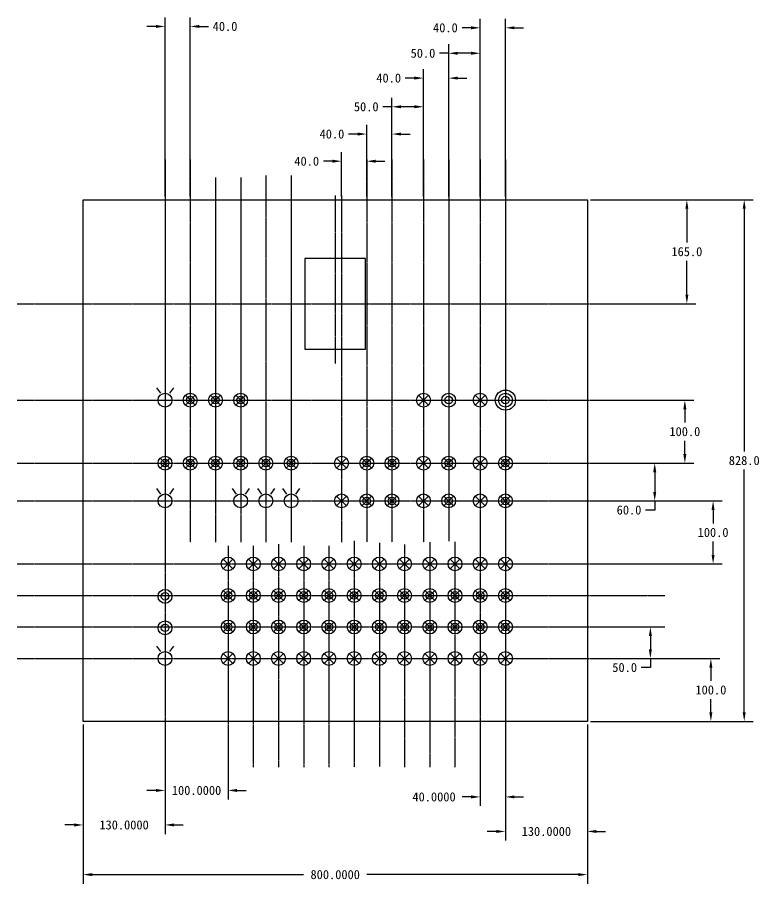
# Model space of a CAD drawing. Extents: x -1423 to 2287, y -3960 to 7.
# Drawn here: x -109 to 1069, y -2412 to -1037 of the extents above; entities that cross this region are included whole.
import ezdxf

# ---------------------------------------------------------------- set-up
doc = ezdxf.new("R2010")
doc.units = 0
doc.header["$MEASUREMENT"] = 0
doc.linetypes.add('CENTERX2', pattern=[4, 2.5, -0.5, 0.5, -0.5])
doc.layers.get('0').update_dxf_attribs({"linetype": 'CONTINUOUS'})
doc.layers.get('DEFPOINTS').update_dxf_attribs({"linetype": 'CONTINUOUS'})
doc.dimstyles.get("Standard").update_dxf_attribs({"dimtxt": 0.18, "dimasz": 0.18, "dimexe": 0.18, "dimexo": 0.0625, "dimgap": 0.09, "dimtad": 0, "dimtih": 1, "dimtoh": 1, "dimdec": 4, "dimzin": 0, "dimtxsty": 'STANDARD', "dimcen": 0.09, "dimazin": 3, "dimtfac": 1, "dimtdec": 4, "dimtofl": 0, "dimtmove": 0, "dimatfit": 3, "dimtolj": 1, "dimtzin": 0})

# ---------------------------------------------------------------- blocks, each defined once
blk = doc.blocks.new('*D15')
at = {"color": 0, "linetype": 'BYBLOCK'}
for p, q in [((453.9, -1223.4), (453.9, -1109.8)), ((493.9, -1223.4), (493.9, -1109.8)), ((439.5, -1124.2), (425.1, -1124.2)), ((508.3, -1124.2), (522.7, -1124.2))]:
    blk.add_line(p, q, dxfattribs=at)
for points in [[(439.5, -1121.8), (439.5, -1126.6), (453.9, -1124.2)], [(508.3, -1121.8), (508.3, -1126.6), (493.9, -1124.2)]]:
    blk.add_solid(points, dxfattribs=at)
at = {"layer": 'DEFPOINTS', "color": 0, "linetype": 'BYBLOCK'}
for p in [(453.9, -1124.2), (453.9, -1228.4), (493.9, -1228.4)]:
    blk.add_point(p, dxfattribs=at)
at = {"color": 0, "linetype": 'BYBLOCK', "insert": (398.7, -1124.2), "char_height": 14.4, "attachment_point": 5}
blk.add_mtext('\\A1;40.0', dxfattribs=at)
blk = doc.blocks.new('*D13')
at = {"color": 0, "linetype": 'BYBLOCK'}
for p, q in [((493.9, -1223.4), (493.9, -1066.5)), ((543.9, -1223.4), (543.9, -1066.5)), ((493.9, -1080.9), (479.5, -1080.9)), ((529.5, -1080.9), (508.3, -1080.9))]:
    blk.add_line(p, q, dxfattribs=at)
for points in [[(508.3, -1078.5), (508.3, -1083.3), (493.9, -1080.9)], [(529.5, -1078.5), (529.5, -1083.3), (543.9, -1080.9)]]:
    blk.add_solid(points, dxfattribs=at)
at = {"layer": 'DEFPOINTS', "color": 0, "linetype": 'BYBLOCK'}
for p in [(493.9, -1080.9), (493.9, -1228.4), (543.9, -1228.4)]:
    blk.add_point(p, dxfattribs=at)
at = {"color": 0, "linetype": 'BYBLOCK', "insert": (453.1, -1080.9), "char_height": 14.4, "attachment_point": 5}
blk.add_mtext('\\A1;50.0', dxfattribs=at)
blk = doc.blocks.new('*D12')
at = {"color": 0, "linetype": 'BYBLOCK'}
for p, q in [((543.9, -1223.4), (543.9, -1021)), ((583.9, -1223.4), (583.9, -1021)), ((529.5, -1035.4), (515.1, -1035.4)), ((598.3, -1035.4), (612.7, -1035.4))]:
    blk.add_line(p, q, dxfattribs=at)
for points in [[(529.5, -1033), (529.5, -1037.8), (543.9, -1035.4)], [(598.3, -1033), (598.3, -1037.8), (583.9, -1035.4)]]:
    blk.add_solid(points, dxfattribs=at)
at = {"layer": 'DEFPOINTS', "color": 0, "linetype": 'BYBLOCK'}
for p in [(543.9, -1035.4), (543.9, -1228.4), (583.9, -1228.4)]:
    blk.add_point(p, dxfattribs=at)
at = {"color": 0, "linetype": 'BYBLOCK', "insert": (488.7, -1035.4), "char_height": 14.4, "attachment_point": 5}
blk.add_mtext('\\A1;40.0', dxfattribs=at)
blk = doc.blocks.new('*D0')
at = {"color": 0, "linetype": 'BYBLOCK'}
for p, q in [((3.9, -2061.4), (3.9, -2313.9)), ((803.9, -2061.4), (803.9, -2313.9)), ((18.3, -2299.5), (353.5, -2299.5)), ((789.5, -2299.5), (454.3, -2299.5))]:
    blk.add_line(p, q, dxfattribs=at)
for points in [[(18.3, -2297.1), (18.3, -2301.9), (3.9, -2299.5)], [(789.5, -2297.1), (789.5, -2301.9), (803.9, -2299.5)]]:
    blk.add_solid(points, dxfattribs=at)
at = {"layer": 'DEFPOINTS', "color": 0, "linetype": 'BYBLOCK'}
for p in [(3.9, -2056.4), (803.9, -2056.4), (803.9, -2299.5)]:
    blk.add_point(p, dxfattribs=at)
at = {"color": 0, "linetype": 'BYBLOCK', "insert": (403.9, -2299.5), "char_height": 14.4, "attachment_point": 5}
blk.add_mtext('\\A1;800.0000', dxfattribs=at)
blk = doc.blocks.new('*D14')
at = {"color": 0, "linetype": 'BYBLOCK'}
for p, q in [((133.9, -1223.4), (133.9, -939)), ((173.9, -1223.4), (173.9, -939)), ((119.5, -953.4), (105.1, -953.4)), ((188.3, -953.4), (202.7, -953.4))]:
    blk.add_line(p, q, dxfattribs=at)
for points in [[(119.5, -951), (119.5, -955.8), (133.9, -953.4)], [(188.3, -951), (188.3, -955.8), (173.9, -953.4)]]:
    blk.add_solid(points, dxfattribs=at)
at = {"layer": 'DEFPOINTS', "color": 0, "linetype": 'BYBLOCK'}
for p in [(173.9, -953.4), (133.9, -1228.4), (173.9, -1228.4)]:
    blk.add_point(p, dxfattribs=at)
at = {"color": 0, "linetype": 'BYBLOCK', "insert": (229.1, -953.4), "char_height": 14.4, "attachment_point": 5}
blk.add_mtext('\\A1;40.0', dxfattribs=at)
blk = doc.blocks.new('*D4')
at = {"color": 0, "linetype": 'BYBLOCK'}
for p, q in [((133.9, -2061.4), (133.9, -2180.3)), ((233.9, -2061.4), (233.9, -2180.3)), ((119.5, -2165.9), (105.1, -2165.9)), ((248.3, -2165.9), (262.7, -2165.9))]:
    blk.add_line(p, q, dxfattribs=at)
for points in [[(119.5, -2163.5), (119.5, -2168.3), (133.9, -2165.9)], [(248.3, -2163.5), (248.3, -2168.3), (233.9, -2165.9)]]:
    blk.add_solid(points, dxfattribs=at)
at = {"layer": 'DEFPOINTS', "color": 0, "linetype": 'BYBLOCK'}
for p in [(133.9, -2056.4), (233.9, -2056.4), (233.9, -2165.9)]:
    blk.add_point(p, dxfattribs=at)
at = {"color": 0, "linetype": 'BYBLOCK', "insert": (183.9, -2165.9), "char_height": 14.4, "attachment_point": 5}
blk.add_mtext('\\A1;100.0000', dxfattribs=at)
blk = doc.blocks.new('*D3')
at = {"color": 0, "linetype": 'BYBLOCK'}
for p, q in [((3.9, -2061.4), (3.9, -2235.1)), ((133.9, -2061.4), (133.9, -2235.1)), ((-10.5, -2220.7), (-24.9, -2220.7)), ((148.3, -2220.7), (162.7, -2220.7))]:
    blk.add_line(p, q, dxfattribs=at)
for points in [[(-10.5, -2218.3), (-10.5, -2223.1), (3.9, -2220.7)], [(148.3, -2218.3), (148.3, -2223.1), (133.9, -2220.7)]]:
    blk.add_solid(points, dxfattribs=at)
at = {"layer": 'DEFPOINTS', "color": 0, "linetype": 'BYBLOCK'}
for p in [(3.9, -2056.4), (133.9, -2056.4), (133.9, -2220.7)]:
    blk.add_point(p, dxfattribs=at)
at = {"color": 0, "linetype": 'BYBLOCK', "insert": (68.9, -2220.7), "char_height": 14.4, "attachment_point": 5}
blk.add_mtext('\\A1;130.0000', dxfattribs=at)
blk = doc.blocks.new('*D16')
at = {"color": 0, "linetype": 'BYBLOCK'}
for p, q in [((413.9, -1223.4), (413.9, -1152.9)), ((453.9, -1223.4), (453.9, -1152.9)), ((399.5, -1167.3), (385.1, -1167.3)), ((468.3, -1167.3), (482.7, -1167.3))]:
    blk.add_line(p, q, dxfattribs=at)
for points in [[(399.5, -1164.9), (399.5, -1169.7), (413.9, -1167.3)], [(468.3, -1164.9), (468.3, -1169.7), (453.9, -1167.3)]]:
    blk.add_solid(points, dxfattribs=at)
at = {"layer": 'DEFPOINTS', "color": 0, "linetype": 'BYBLOCK'}
for p in [(413.9, -1167.3), (413.9, -1228.4), (453.9, -1228.4)]:
    blk.add_point(p, dxfattribs=at)
at = {"color": 0, "linetype": 'BYBLOCK', "insert": (358.7, -1167.3), "char_height": 14.4, "attachment_point": 5}
blk.add_mtext('\\A1;40.0', dxfattribs=at)
blk = doc.blocks.new('*D11')
at = {"color": 0, "linetype": 'BYBLOCK'}
for p, q in [((583.9, -1223.4), (583.9, -981.6)), ((633.9, -1223.4), (633.9, -981.6)), ((583.9, -996), (569.5, -996)), ((619.5, -996), (598.3, -996))]:
    blk.add_line(p, q, dxfattribs=at)
for points in [[(598.3, -993.6), (598.3, -998.4), (583.9, -996)], [(619.5, -993.6), (619.5, -998.4), (633.9, -996)]]:
    blk.add_solid(points, dxfattribs=at)
at = {"layer": 'DEFPOINTS', "color": 0, "linetype": 'BYBLOCK'}
for p in [(583.9, -996), (583.9, -1228.4), (633.9, -1228.4)]:
    blk.add_point(p, dxfattribs=at)
at = {"color": 0, "linetype": 'BYBLOCK', "insert": (543.1, -996), "char_height": 14.4, "attachment_point": 5}
blk.add_mtext('\\A1;50.0', dxfattribs=at)
blk = doc.blocks.new('*D10')
at = {"color": 0, "linetype": 'BYBLOCK'}
for p, q in [((633.9, -1223.4), (633.9, -941.2)), ((673.9, -1223.4), (673.9, -941.2)), ((619.5, -955.6), (605.1, -955.6)), ((688.3, -955.6), (702.7, -955.6))]:
    blk.add_line(p, q, dxfattribs=at)
for points in [[(619.5, -953.2), (619.5, -958), (633.9, -955.6)], [(688.3, -953.2), (688.3, -958), (673.9, -955.6)]]:
    blk.add_solid(points, dxfattribs=at)
at = {"layer": 'DEFPOINTS', "color": 0, "linetype": 'BYBLOCK'}
for p in [(633.9, -955.6), (633.9, -1228.4), (673.9, -1228.4)]:
    blk.add_point(p, dxfattribs=at)
at = {"color": 0, "linetype": 'BYBLOCK', "insert": (578.7, -955.6), "char_height": 14.4, "attachment_point": 5}
blk.add_mtext('\\A1;40.0', dxfattribs=at)
blk = doc.blocks.new('*D18')
at = {"color": 0, "linetype": 'BYBLOCK'}
for p, q in [((808.9, -1228.4), (976.2, -1228.4)), ((961.8, -1242.8), (961.8, -1296.5)), ((961.8, -1379), (961.8, -1325.3)), ((808.9, -1393.4), (976.2, -1393.4))]:
    blk.add_line(p, q, dxfattribs=at)
for points in [[(959.4, -1242.8), (964.2, -1242.8), (961.8, -1228.4)], [(959.4, -1379), (964.2, -1379), (961.8, -1393.4)]]:
    blk.add_solid(points, dxfattribs=at)
at = {"layer": 'DEFPOINTS', "color": 0, "linetype": 'BYBLOCK'}
for p in [(803.9, -1228.4), (803.9, -1393.4), (961.8, -1393.4)]:
    blk.add_point(p, dxfattribs=at)
at = {"color": 0, "linetype": 'BYBLOCK', "insert": (961.8, -1310.9), "char_height": 14.4, "attachment_point": 5}
blk.add_mtext('\\A1;165.0', dxfattribs=at)
blk = doc.blocks.new('*D17')
at = {"color": 0, "linetype": 'BYBLOCK'}
for p, q in [((808.9, -1228.4), (1067.2, -1228.4)), ((1052.8, -1242.8), (1052.8, -1628)), ((1052.8, -2042), (1052.8, -1656.8)), ((808.9, -2056.4), (1067.2, -2056.4))]:
    blk.add_line(p, q, dxfattribs=at)
for points in [[(1050.4, -1242.8), (1055.2, -1242.8), (1052.8, -1228.4)], [(1050.4, -2042), (1055.2, -2042), (1052.8, -2056.4)]]:
    blk.add_solid(points, dxfattribs=at)
at = {"layer": 'DEFPOINTS', "color": 0, "linetype": 'BYBLOCK'}
for p in [(803.9, -1228.4), (803.9, -2056.4), (1052.8, -2056.4)]:
    blk.add_point(p, dxfattribs=at)
at = {"color": 0, "linetype": 'BYBLOCK', "insert": (1052.8, -1642.4), "char_height": 14.4, "attachment_point": 5}
blk.add_mtext('\\A1;828.0', dxfattribs=at)
blk = doc.blocks.new('*D9')
at = {"color": 0, "linetype": 'BYBLOCK'}
for p, q in [((808.9, -1391.4), (925.2, -1391.4)), ((910.8, -1405.8), (910.8, -1437)), ((808.9, -1451.4), (925.2, -1451.4)), ((910.8, -1451.4), (910.8, -1465.8)), ((910.8, -1465.8), (896.4, -1465.8))]:
    blk.add_line(p, q, dxfattribs=at)
for points in [[(908.4, -1405.8), (913.2, -1405.8), (910.8, -1391.4)], [(908.4, -1437), (913.2, -1437), (910.8, -1451.4)]]:
    blk.add_solid(points, dxfattribs=at)
at = {"layer": 'DEFPOINTS', "color": 0, "linetype": 'BYBLOCK'}
for p in [(803.9, -1391.4), (803.9, -1451.4), (910.8, -1451.4)]:
    blk.add_point(p, dxfattribs=at)
at = {"color": 0, "linetype": 'BYBLOCK', "insert": (870, -1465.8), "char_height": 14.4, "attachment_point": 5}
blk.add_mtext('\\A1;60.0', dxfattribs=at)
blk = doc.blocks.new('*D8')
at = {"color": 0, "linetype": 'BYBLOCK'}
for p, q in [((808.9, -1291.4), (973, -1291.4)), ((958.6, -1305.8), (958.6, -1327)), ((958.6, -1377), (958.6, -1355.8)), ((808.9, -1391.4), (973, -1391.4))]:
    blk.add_line(p, q, dxfattribs=at)
for points in [[(956.2, -1305.8), (961, -1305.8), (958.6, -1291.4)], [(956.2, -1377), (961, -1377), (958.6, -1391.4)]]:
    blk.add_solid(points, dxfattribs=at)
at = {"layer": 'DEFPOINTS', "color": 0, "linetype": 'BYBLOCK'}
for p in [(803.9, -1291.4), (803.9, -1391.4), (958.6, -1391.4)]:
    blk.add_point(p, dxfattribs=at)
at = {"color": 0, "linetype": 'BYBLOCK', "insert": (958.6, -1341.4), "char_height": 14.4, "attachment_point": 5}
blk.add_mtext('\\A1;100.0', dxfattribs=at)
blk = doc.blocks.new('*D7')
at = {"color": 0, "linetype": 'BYBLOCK'}
for p, q in [((808.9, -1651.4), (918.3, -1651.4)), ((903.9, -1665.8), (903.9, -1687)), ((808.9, -1701.4), (918.3, -1701.4)), ((903.9, -1701.4), (903.9, -1715.8)), ((903.9, -1715.8), (889.5, -1715.8))]:
    blk.add_line(p, q, dxfattribs=at)
for points in [[(901.5, -1665.8), (906.3, -1665.8), (903.9, -1651.4)], [(901.5, -1687), (906.3, -1687), (903.9, -1701.4)]]:
    blk.add_solid(points, dxfattribs=at)
at = {"layer": 'DEFPOINTS', "color": 0, "linetype": 'BYBLOCK'}
for p in [(803.9, -1651.4), (803.9, -1701.4), (903.9, -1701.4)]:
    blk.add_point(p, dxfattribs=at)
at = {"color": 0, "linetype": 'BYBLOCK', "insert": (863.1, -1715.8), "char_height": 14.4, "attachment_point": 5}
blk.add_mtext('\\A1;50.0', dxfattribs=at)
blk = doc.blocks.new('*D6')
at = {"color": 0, "linetype": 'BYBLOCK'}
for p, q in [((808.9, -1451.4), (1017.8, -1451.4)), ((1003.4, -1465.8), (1003.4, -1487)), ((1003.4, -1537), (1003.4, -1515.8)), ((808.9, -1551.4), (1017.8, -1551.4))]:
    blk.add_line(p, q, dxfattribs=at)
for points in [[(1001, -1465.8), (1005.8, -1465.8), (1003.4, -1451.4)], [(1001, -1537), (1005.8, -1537), (1003.4, -1551.4)]]:
    blk.add_solid(points, dxfattribs=at)
at = {"layer": 'DEFPOINTS', "color": 0, "linetype": 'BYBLOCK'}
for p in [(803.9, -1451.4), (803.9, -1551.4), (1003.4, -1551.4)]:
    blk.add_point(p, dxfattribs=at)
at = {"color": 0, "linetype": 'BYBLOCK', "insert": (1003.4, -1501.4), "char_height": 14.4, "attachment_point": 5}
blk.add_mtext('\\A1;100.0', dxfattribs=at)
blk = doc.blocks.new('*D5')
at = {"color": 0, "linetype": 'BYBLOCK'}
for p, q in [((808.9, -1701.4), (1014.3, -1701.4)), ((999.9, -1715.8), (999.9, -1737)), ((999.9, -1787), (999.9, -1765.8)), ((808.9, -1801.4), (1014.3, -1801.4))]:
    blk.add_line(p, q, dxfattribs=at)
for points in [[(997.5, -1715.8), (1002.3, -1715.8), (999.9, -1701.4)], [(997.5, -1787), (1002.3, -1787), (999.9, -1801.4)]]:
    blk.add_solid(points, dxfattribs=at)
at = {"layer": 'DEFPOINTS', "color": 0, "linetype": 'BYBLOCK'}
for p in [(803.9, -1701.4), (803.9, -1801.4), (999.9, -1801.4)]:
    blk.add_point(p, dxfattribs=at)
at = {"color": 0, "linetype": 'BYBLOCK', "insert": (999.9, -1751.4), "char_height": 14.4, "attachment_point": 5}
blk.add_mtext('\\A1;100.0', dxfattribs=at)
blk = doc.blocks.new('*D2')
at = {"color": 0, "linetype": 'BYBLOCK'}
for p, q in [((633.9, -2061.4), (633.9, -2190.6)), ((673.9, -2061.4), (673.9, -2190.6)), ((619.5, -2176.2), (605.1, -2176.2)), ((688.3, -2176.2), (702.7, -2176.2))]:
    blk.add_line(p, q, dxfattribs=at)
for points in [[(619.5, -2173.8), (619.5, -2178.6), (633.9, -2176.2)], [(688.3, -2173.8), (688.3, -2178.6), (673.9, -2176.2)]]:
    blk.add_solid(points, dxfattribs=at)
at = {"layer": 'DEFPOINTS', "color": 0, "linetype": 'BYBLOCK'}
for p in [(633.9, -2056.4), (673.9, -2056.4), (633.9, -2176.2)]:
    blk.add_point(p, dxfattribs=at)
at = {"color": 0, "linetype": 'BYBLOCK', "insert": (560.7, -2176.2), "char_height": 14.4, "attachment_point": 5}
blk.add_mtext('\\A1;40.0000', dxfattribs=at)
blk = doc.blocks.new('*D1')
at = {"color": 0, "linetype": 'BYBLOCK'}
for p, q in [((673.9, -2061.4), (673.9, -2245.4)), ((803.9, -2061.4), (803.9, -2245.4)), ((659.5, -2231), (645.1, -2231)), ((818.3, -2231), (832.7, -2231))]:
    blk.add_line(p, q, dxfattribs=at)
for points in [[(659.5, -2228.6), (659.5, -2233.4), (673.9, -2231)], [(818.3, -2228.6), (818.3, -2233.4), (803.9, -2231)]]:
    blk.add_solid(points, dxfattribs=at)
at = {"layer": 'DEFPOINTS', "color": 0, "linetype": 'BYBLOCK'}
for p in [(673.9, -2056.4), (803.9, -2056.4), (673.9, -2231)]:
    blk.add_point(p, dxfattribs=at)
at = {"color": 0, "linetype": 'BYBLOCK', "insert": (738.9, -2231), "char_height": 14.4, "attachment_point": 5}
blk.add_mtext('\\A1;130.0000', dxfattribs=at)
blk = doc.blocks.new('A$C5AB70687')
at = {"linetype": 'CENTERX2'}
for p, q in [((234.36408, 1149.08337), (234.36408, 184.87905)), ((234.36408, 1149.08337), (234.36408, 521.46442)), ((274.36408, 1149.08337), (274.36408, 541.89396)), ((554.36408, 1149.08337), (554.36408, 541.83314)), ((594.36408, 1149.08337), (594.36408, 541.83314)), ((644.36408, 1149.08337), (644.36408, 541.83314)), ((684.36408, 1149.08337), (684.36408, 547.3095)), ((734.36408, 1149.08337), (734.36408, 184.87905)), ((774.36408, 1149.08337), (774.36408, 184.87905)), ((234.36408, 1136.71062), (234.36408, 538.14261)), ((684.36408, 1136.71062), (684.36408, 543.81815)), ((774.36408, 1136.71062), (774.36408, 222.01746)), ((314.36408, 1120.61548), (314.36408, 541.89396)), ((354.36408, 1120.61548), (354.36408, 541.89396)), ((394.36408, 1123.95092), (394.36408, 541.89396)), ((434.36408, 1123.95092), (434.36408, 541.89396)), ((314.36408, 1108.24273), (314.36408, 588.57216)), ((354.36408, 1108.24273), (354.36408, 588.57216)), ((434.36408, 1108.24273), (434.36408, 588.57216)), ((504.36408, 1092.14759), (504.36408, 825.38415)), ((514.36408, 1092.14759), (514.36408, 541.83314)), ((0, 920.43183), (1027.3583, 920.43183)), ((0, 767.43183), (1027.3583, 767.43183)), ((0, 667.43183), (1027.3583, 667.43183)), ((0, 607.43183), (1027.3583, 607.43183)), ((334.36408, 536.38255), (334.36408, 184.87905)), ((374.36408, 536.38255), (374.36408, 184.87905)), ((414.36408, 538.74205), (414.36408, 184.87905)), ((454.36408, 536.38255), (454.36408, 222.01746)), ((454.36408, 536.38255), (454.36408, 184.87905)), ((494.36408, 536.38255), (494.36408, 184.87905)), ((534.36408, 544.08634), (534.36408, 184.87905)), ((574.36408, 540.68415), (574.36408, 184.87905)), ((614.36408, 538.18224), (614.36408, 184.87905)), ((654.36408, 541.83314), (654.36408, 184.87905)), ((654.36408, 538.98861), (654.36408, 222.01746)), ((694.36408, 542.7011), (694.36408, 184.87905)), ((0, 507.43183), (1027.3583, 507.43183)), ((0, 457.43183), (1027.3583, 457.43183)), ((0, 407.43183), (1027.3583, 407.43183)), ((0, 357.43183), (1027.3583, 357.43183))]:
    blk.add_line(p, q, dxfattribs=at)
for p, q in [((104.36408, 1085.43183), (904.36408, 1085.43183)), ((104.36408, 257.43183), (104.36408, 1085.43183)), ((904.36408, 1085.43183), (904.36408, 257.43183)), ((456.36408, 992.43183), (456.36408, 848.43183)), ((552.36408, 992.43183), (456.36408, 992.43183)), ((552.36408, 920.43183), (552.36408, 992.43183)), ((552.36408, 896.43183), (552.36408, 943.3182)), ((504.36408, 920.43183), (552.36408, 920.43183)), ((552.36408, 848.43183), (552.36408, 896.43183)), ((456.36408, 848.43183), (552.36408, 848.43183)), ((220.8905, 787.04304), (227.24356, 778.31567)), ((247.83766, 787.04304), (241.4846, 778.31567)), ((282.14225, 775.21), (266.58591, 759.65365)), ((266.58591, 775.21), (282.14225, 759.65365)), ((322.14225, 775.21), (306.58591, 759.65365)), ((306.58591, 775.21), (322.14225, 759.65365)), ((346.58591, 775.21), (362.14225, 759.65365)), ((362.14225, 775.21), (346.58591, 759.65365)), ((652.14225, 775.21), (636.58591, 759.65365)), ((636.58591, 775.21), (652.14225, 759.65365)), ((726.58591, 775.21), (742.14225, 759.65365)), ((742.14225, 775.21), (726.58591, 759.65365)), ((226.58591, 675.21), (242.14225, 659.65365)), ((242.14225, 675.21), (226.58591, 659.65365)), ((282.14225, 675.21), (266.58591, 659.65365)), ((266.58591, 675.21), (282.14225, 659.65365)), ((322.14225, 675.21), (306.58591, 659.65365)), ((306.58591, 675.21), (322.14225, 659.65365)), ((362.14225, 675.21), (346.58591, 659.65365)), ((346.58591, 675.21), (362.14225, 659.65365)), ((386.58591, 675.21), (402.14225, 659.65365)), ((402.14225, 675.21), (386.58591, 659.65365)), ((426.58591, 675.21), (442.14225, 659.65365)), ((442.14225, 675.21), (426.58591, 659.65365)), ((522.14225, 675.21), (506.58591, 659.65365)), ((506.58591, 675.21), (522.14225, 659.65365)), ((546.58591, 675.21), (562.14225, 659.65365)), ((562.14225, 675.21), (546.58591, 659.65365)), ((602.14225, 675.21), (586.58591, 659.65365)), ((586.58591, 675.21), (602.14225, 659.65365)), ((636.58591, 675.21), (652.14225, 659.65365)), ((652.14225, 675.21), (636.58591, 659.65365)), ((692.14225, 675.21), (676.58591, 659.65365)), ((676.58591, 675.21), (692.14225, 659.65365)), ((726.58591, 675.21), (742.14225, 659.65365)), ((742.14225, 675.21), (726.58591, 659.65365)), ((782.14225, 675.21), (766.58591, 659.65365)), ((766.58591, 675.21), (782.14225, 659.65365)), ((220.8905, 627.04304), (227.24356, 618.31567)), ((247.83766, 627.04304), (241.4846, 618.31567)), ((340.8905, 627.04304), (347.24356, 618.31567)), ((367.83766, 627.04304), (361.4846, 618.31567)), ((380.8905, 627.04304), (387.24356, 618.31567)), ((407.83766, 627.04304), (401.4846, 618.31567)), ((420.8905, 627.04304), (427.24356, 618.31567)), ((447.83766, 627.04304), (441.4846, 618.31567)), ((506.58591, 615.21), (522.14225, 599.65365)), ((522.14225, 615.21), (506.58591, 599.65365)), ((562.14225, 615.21), (546.58591, 599.65365)), ((546.58591, 615.21), (562.14225, 599.65365)), ((586.58591, 615.21), (602.14225, 599.65365)), ((602.14225, 615.21), (586.58591, 599.65365)), ((652.14225, 615.21), (636.58591, 599.65365)), ((636.58591, 615.21), (652.14225, 599.65365)), ((676.58591, 615.21), (692.14225, 599.65365)), ((692.14225, 615.21), (676.58591, 599.65365)), ((742.14225, 615.21), (726.58591, 599.65365)), ((726.58591, 615.21), (742.14225, 599.65365)), ((766.58591, 615.21), (782.14225, 599.65365)), ((782.14225, 615.21), (766.58591, 599.65365)), ((342.14225, 515.21), (326.58591, 499.65365)), ((326.58591, 515.21), (342.14225, 499.65365)), ((366.58591, 515.21), (382.14225, 499.65365)), ((382.14225, 515.21), (366.58591, 499.65365)), ((406.58591, 515.21), (422.14225, 499.65365)), ((422.14225, 515.21), (406.58591, 499.65365)), ((462.14225, 515.21), (446.58591, 499.65365)), ((446.58591, 515.21), (462.14225, 499.65365)), ((502.14225, 515.21), (486.58591, 499.65365)), ((486.58591, 515.21), (502.14225, 499.65365)), ((526.58591, 515.21), (542.14225, 499.65365)), ((542.14225, 515.21), (526.58591, 499.65365)), ((582.14225, 515.21), (566.58591, 499.65365)), ((566.58591, 515.21), (582.14225, 499.65365)), ((622.14225, 515.21), (606.58591, 499.65365)), ((606.58591, 515.21), (622.14225, 499.65365)), ((646.58591, 515.21), (662.14225, 499.65365)), ((662.14225, 515.21), (646.58591, 499.65365)), ((686.58591, 515.21), (702.14225, 499.65365)), ((702.14225, 515.21), (686.58591, 499.65365)), ((742.14225, 515.21), (726.58591, 499.65365)), ((726.58591, 515.21), (742.14225, 499.65365)), ((782.14225, 515.21), (766.58591, 499.65365)), ((766.58591, 515.21), (782.14225, 499.65365)), ((342.14225, 465.21), (326.58591, 449.65365)), ((326.58591, 465.21), (342.14225, 449.65365)), ((366.58591, 465.21), (382.14225, 449.65365)), ((382.14225, 465.21), (366.58591, 449.65365)), ((406.58591, 465.21), (422.14225, 449.65365)), ((422.14225, 465.21), (406.58591, 449.65365)), ((462.14225, 465.21), (446.58591, 449.65365)), ((446.58591, 465.21), (462.14225, 449.65365)), ((502.14225, 465.21), (486.58591, 449.65365)), ((486.58591, 465.21), (502.14225, 449.65365)), ((526.58591, 465.21), (542.14225, 449.65365)), ((542.14225, 465.21), (526.58591, 449.65365)), ((582.14225, 465.21), (566.58591, 449.65365)), ((566.58591, 465.21), (582.14225, 449.65365)), ((622.14225, 465.21), (606.58591, 449.65365)), ((606.58591, 465.21), (622.14225, 449.65365)), ((646.58591, 465.21), (662.14225, 449.65365)), ((662.14225, 465.21), (646.58591, 449.65365)), ((702.14225, 465.21), (686.58591, 449.65365)), ((686.58591, 465.21), (702.14225, 449.65365)), ((726.58591, 465.21), (742.14225, 449.65365)), ((742.14225, 465.21), (726.58591, 449.65365)), ((782.14225, 465.21), (766.58591, 449.65365)), ((766.58591, 465.21), (782.14225, 449.65365)), ((326.58591, 415.21), (342.14225, 399.65365)), ((342.14225, 415.21), (326.58591, 399.65365)), ((382.14225, 415.21), (366.58591, 399.65365)), ((366.58591, 415.21), (382.14225, 399.65365)), ((422.14225, 415.21), (406.58591, 399.65365)), ((406.58591, 415.21), (422.14225, 399.65365)), ((446.58591, 415.21), (462.14225, 399.65365)), ((462.14225, 415.21), (446.58591, 399.65365)), ((486.58591, 415.21), (502.14225, 399.65365)), ((502.14225, 415.21), (486.58591, 399.65365)), ((542.14225, 415.21), (526.58591, 399.65365)), ((526.58591, 415.21), (542.14225, 399.65365)), ((566.58591, 415.21), (582.14225, 399.65365)), ((582.14225, 415.21), (566.58591, 399.65365)), ((606.58591, 415.21), (622.14225, 399.65365)), ((622.14225, 415.21), (606.58591, 399.65365)), ((662.14225, 415.21), (646.58591, 399.65365)), ((646.58591, 415.21), (662.14225, 399.65365)), ((686.58591, 415.21), (702.14225, 399.65365)), ((702.14225, 415.21), (686.58591, 399.65365)), ((742.14225, 415.21), (726.58591, 399.65365)), ((726.58591, 415.21), (742.14225, 399.65365)), ((766.58591, 415.21), (782.14225, 399.65365)), ((782.14225, 415.21), (766.58591, 399.65365)), ((220.8905, 377.04304), (227.24356, 368.31567)), ((247.83766, 377.04304), (241.4846, 368.31567)), ((342.14225, 365.21), (326.58591, 349.65365)), ((326.58591, 365.21), (342.14225, 349.65365)), ((366.58591, 365.21), (382.14225, 349.65365)), ((382.14225, 365.21), (366.58591, 349.65365)), ((406.58591, 365.21), (422.14225, 349.65365)), ((422.14225, 365.21), (406.58591, 349.65365)), ((462.14225, 365.21), (446.58591, 349.65365)), ((446.58591, 365.21), (462.14225, 349.65365)), ((502.14225, 365.21), (486.58591, 349.65365)), ((486.58591, 365.21), (502.14225, 349.65365)), ((526.58591, 365.21), (542.14225, 349.65365)), ((542.14225, 365.21), (526.58591, 349.65365)), ((582.14225, 365.21), (566.58591, 349.65365)), ((566.58591, 365.21), (582.14225, 349.65365)), ((622.14225, 365.21), (606.58591, 349.65365)), ((606.58591, 365.21), (622.14225, 349.65365)), ((646.58591, 365.21), (662.14225, 349.65365)), ((662.14225, 365.21), (646.58591, 349.65365)), ((702.14225, 365.21), (686.58591, 349.65365)), ((686.58591, 365.21), (702.14225, 349.65365)), ((726.58591, 365.21), (742.14225, 349.65365)), ((742.14225, 365.21), (726.58591, 349.65365)), ((782.14225, 365.21), (766.58591, 349.65365)), ((766.58591, 365.21), (782.14225, 349.65365)), ((904.36408, 257.43183), (104.36408, 257.43183))]:
    blk.add_line(p, q)
for centre, radius in [((234.36408, 767.43183), 11), ((274.36408, 767.43183), 11), ((274.36408, 767.43183), 6), ((314.36408, 767.43183), 11), ((314.36408, 767.43183), 6), ((354.36408, 767.43183), 11), ((354.36408, 767.43183), 6), ((644.36408, 767.43183), 11), ((684.36408, 767.43183), 11), ((684.36408, 767.43183), 6), ((734.36408, 767.43183), 11), ((774.36408, 767.43183), 16), ((774.36408, 767.43183), 11), ((774.36408, 767.43183), 6), ((234.36408, 667.43183), 11), ((274.36408, 667.43183), 11), ((314.36408, 667.43183), 11), ((354.36408, 667.43183), 11), ((394.36408, 667.43183), 11), ((434.36408, 667.43183), 11), ((514.36408, 667.43183), 11), ((554.36408, 667.43183), 11), ((594.36408, 667.43183), 11), ((644.36408, 667.43183), 11), ((684.36408, 667.43183), 11), ((734.36408, 667.43183), 11), ((774.36408, 667.43183), 11), ((234.36408, 667.43183), 6), ((274.36408, 667.43183), 6), ((314.36408, 667.43183), 6), ((354.36408, 667.43183), 6), ((394.36408, 667.43183), 6), ((434.36408, 667.43183), 6), ((554.36408, 667.43183), 6), ((594.36408, 667.43183), 6), ((684.36408, 667.43183), 6), ((774.36408, 667.43183), 6), ((234.36408, 607.43183), 11), ((354.36408, 607.43183), 11), ((394.36408, 607.43183), 11), ((434.36408, 607.43183), 11), ((514.36408, 607.43183), 11), ((554.36408, 607.43183), 11), ((554.36408, 607.43183), 6), ((594.36408, 607.43183), 11), ((594.36408, 607.43183), 6), ((644.36408, 607.43183), 11), ((684.36408, 607.43183), 11), ((684.36408, 607.43183), 6), ((734.36408, 607.43183), 11), ((774.36408, 607.43183), 11), ((774.36408, 607.43183), 6), ((334.36408, 507.43183), 11), ((374.36408, 507.43183), 11), ((414.36408, 507.43183), 11), ((454.36408, 507.43183), 11), ((494.36408, 507.43183), 11), ((534.36408, 507.43183), 11), ((574.36408, 507.43183), 11), ((614.36408, 507.43183), 11), ((654.36408, 507.43183), 11), ((694.36408, 507.43183), 11), ((734.36408, 507.43183), 11), ((774.36408, 507.43183), 11), ((334.36408, 457.43183), 11), ((374.36408, 457.43183), 11), ((414.36408, 457.43183), 11), ((454.36408, 457.43183), 11), ((494.36408, 457.43183), 11), ((534.36408, 457.43183), 11), ((574.36408, 457.43183), 11), ((614.36408, 457.43183), 11), ((654.36408, 457.43183), 11), ((694.36408, 457.43183), 11), ((734.36408, 457.43183), 11), ((774.36408, 457.43183), 11), ((234.36408, 456.03496), 11), ((234.36408, 456.03496), 6), ((334.36408, 457.43183), 6), ((374.36408, 457.43183), 6), ((414.36408, 457.43183), 6), ((454.36408, 457.43183), 6), ((494.36408, 457.43183), 6), ((534.36408, 457.43183), 6), ((574.36408, 457.43183), 6), ((614.36408, 457.43183), 6), ((654.36408, 457.43183), 6), ((694.36408, 457.43183), 6), ((734.36408, 457.43183), 6), ((774.36408, 457.43183), 6), ((234.36408, 406.03496), 11), ((334.36408, 407.43183), 11), ((334.36408, 407.43183), 6), ((374.36408, 407.43183), 11), ((374.36408, 407.43183), 6), ((414.36408, 407.43183), 11), ((414.36408, 407.43183), 6), ((454.36408, 407.43183), 11), ((454.36408, 407.43183), 6), ((494.36408, 407.43183), 11), ((494.36408, 407.43183), 6), ((534.36408, 407.43183), 11), ((534.36408, 407.43183), 6), ((574.36408, 407.43183), 11), ((574.36408, 407.43183), 6), ((614.36408, 407.43183), 11), ((614.36408, 407.43183), 6), ((654.36408, 407.43183), 11), ((654.36408, 407.43183), 6), ((694.36408, 407.43183), 11), ((694.36408, 407.43183), 6), ((734.36408, 407.43183), 11), ((734.36408, 407.43183), 6), ((774.36408, 407.43183), 11), ((774.36408, 407.43183), 6), ((234.36408, 406.03496), 6), ((234.36408, 357.43183), 11), ((334.36408, 357.43183), 11), ((374.36408, 357.43183), 11), ((414.36408, 357.43183), 11), ((454.36408, 357.43183), 11), ((494.36408, 357.43183), 11), ((534.36408, 357.43183), 11), ((574.36408, 357.43183), 11), ((614.36408, 357.43183), 11), ((654.36408, 357.43183), 11), ((694.36408, 357.43183), 11), ((734.36408, 357.43183), 11), ((774.36408, 357.43183), 11)]:
    blk.add_circle(centre, radius)
for base, p1, p2, override, picture, middle in [((274.36408, 1360.52104), (234.36408, 1085.43183), (274.36408, 1085.43183), {"dimscale": 80, "dimdec": 1, "dimtdec": 1}, '*D14', (329.56408, 1360.52104)), ((734.36408, 1358.23422), (774.36408, 1085.43183), (734.36408, 1085.43183), {"dimscale": 80, "dimdec": 1, "dimtdec": 1}, '*D10', (679.16408, 1358.23422)), ((684.36408, 1317.90845), (734.36408, 1085.43183), (684.36408, 1085.43183), {"dimscale": 80, "dimdec": 1, "dimtdec": 1}, '*D11', (643.56408, 1317.90845)), ((644.36408, 1278.49313), (684.36408, 1085.43183), (644.36408, 1085.43183), {"dimscale": 80, "dimdec": 1, "dimtdec": 1}, '*D12', (589.16408, 1278.49313)), ((594.36408, 1232.94454), (644.36408, 1085.43183), (594.36408, 1085.43183), {"dimscale": 80, "dimdec": 1, "dimtdec": 1}, '*D13', (553.56408, 1232.94454)), ((554.36408, 1189.71366), (594.36408, 1085.43183), (554.36408, 1085.43183), {"dimscale": 80, "dimdec": 1, "dimtdec": 1}, '*D15', (499.16408, 1189.71366)), ((904.36408, 14.4), (104.36408, 257.43183), (904.36408, 257.43183), {"dimscale": 80}, '*D0', (504.36408, 14.4))]:
    dim = blk.add_linear_dim(base=base, p1=p1, p2=p2, dimstyle='STANDARD', override=override)
    dim.commit()
    dim.dimension.update_dxf_attribs({"geometry": picture, "text_midpoint": middle, "insert": (100.44055, 2313.87363)})
dim = blk.add_linear_dim(base=(514.36408, 1146.60833), p1=(554.36408, 1085.43183), p2=(514.36408, 1085.43183), dimstyle='STANDARD', override={"dimscale": 80, "dimdec": 1, "dimtdec": 1})
dim.commit()
dim.dimension.update_dxf_attribs({"geometry": '*D16', "text_midpoint": (459.16408, 1146.60833), "dimtype": 128, "insert": (100.44055, 2313.87363)})
for base, p1, p2, picture, middle, set_off in [((1062.28844, 920.43183), (904.36408, 1085.43183), (904.36408, 920.43183), '*D18', (1062.28844, 1002.93183), (100.44055, 2313.87363)), ((1153.20572, 257.43183), (904.36408, 1085.43183), (904.36408, 257.43183), '*D17', (1153.20572, 671.43183), (100.44055, 2313.87363)), ((1059.08122, 667.43183), (904.36408, 767.43183), (904.36408, 667.43183), '*D8', (1059.08122, 745.43183), (100.44055, 2058.79659)), ((1011.23485, 607.43183), (904.36408, 667.43183), (904.36408, 607.43183), '*D9', (970.43485, 621.03183), (100.44055, 2058.79659))]:
    dim = blk.add_linear_dim(base=base, p1=p1, p2=p2, angle=90, dimstyle='STANDARD', override={"dimscale": 80, "dimdec": 1, "dimtdec": 1})
    dim.commit()
    dim.dimension.update_dxf_attribs({"geometry": picture, "text_midpoint": middle, "insert": set_off})
for p1, p2, distance, override, picture, middle, set_off in [((904.36408, 607.43183), (904.36408, 507.43183), 199.45222, {"dimscale": 80, "dimdec": 1, "dimtdec": 1}, '*D6', (1103.8163, 585.43183), (100.44055, 2058.79659)), ((904.36408, 407.43183), (904.36408, 357.43183), 100.01286, {"dimscale": 80, "dimdec": 1, "dimtdec": 1}, '*D7', (963.57694, 371.03183), (100.44055, 2058.79659)), ((904.36408, 357.43183), (904.36408, 257.43183), 196.02331, {"dimscale": 80, "dimdec": 1, "dimtdec": 1}, '*D5', (1100.38739, 335.43183), (100.44055, 2058.79659)), ((104.36408, 257.43183), (234.36408, 257.43183), -164.25698, {"dimscale": 80}, '*D3', (169.36408, 93.17485), (100.44055, 2313.87363)), ((234.36408, 257.43183), (334.36408, 257.43183), -109.45709, {"dimscale": 80}, '*D4', (284.36408, 147.97474), (100.44055, 2313.87363)), ((774.36408, 257.43183), (734.36408, 257.43183), 119.73207, {"dimscale": 80}, '*D2', (661.16408, 137.69976), (100.44055, 2313.87363)), ((904.36408, 257.43183), (774.36408, 257.43183), 174.53196, {"dimscale": 80}, '*D1', (839.36408, 82.89987), (100.44055, 2313.87363))]:
    dim = blk.add_aligned_dim(p1=p1, p2=p2, distance=distance, dimstyle='STANDARD', override=override)
    dim.commit()
    dim.dimension.update_dxf_attribs({"geometry": picture, "text_midpoint": middle, "insert": set_off})

msp = doc.modelspace()

# ---------------------------------------------------------------- block references
msp.add_blockref('A$C5AB70687', (-108.5038, -2411.65397))

doc.saveas('drawing.dxf')
